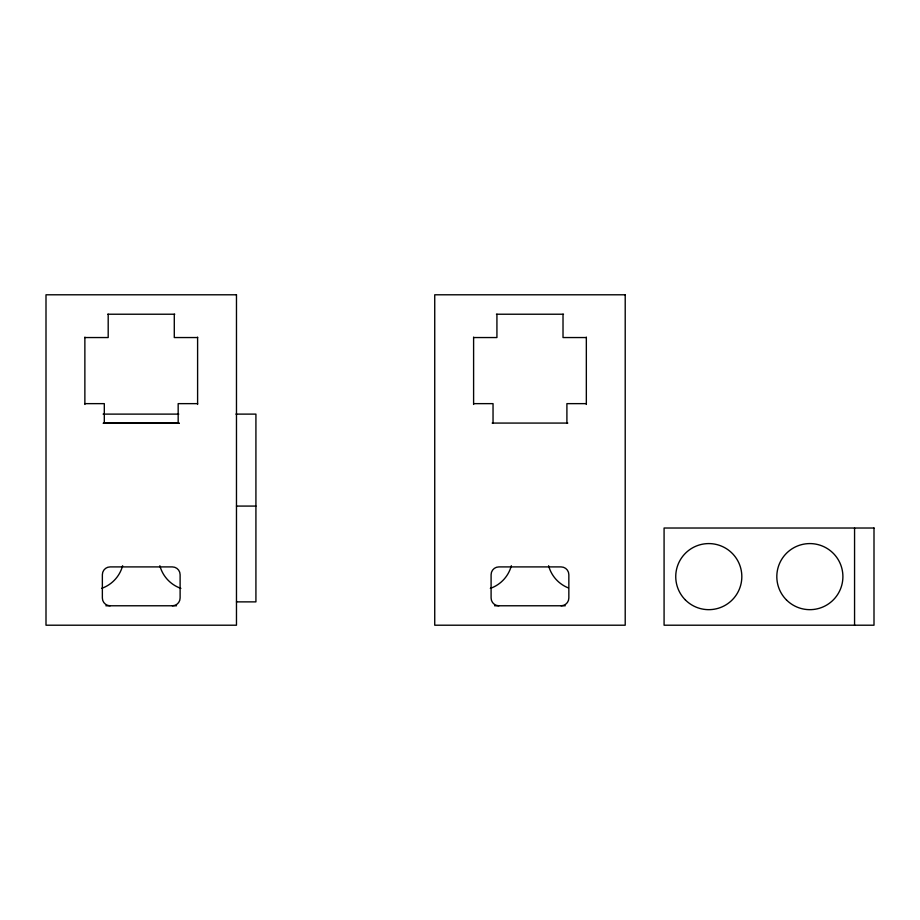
<?xml version="1.0" encoding="UTF-8"?>
<svg xmlns="http://www.w3.org/2000/svg" width="920" height="920" viewBox="0 0 920 920"><rect width="100%" height="100%" fill="white"/><g stroke="black" fill="none" stroke-linecap="round" stroke-linejoin="round"><path stroke-width="1.38" d="M107.709 314.226L174.777 314.226M496.432 314.226L563.511 314.226M84.87 337.548L108.192 337.548L108.192 314.226M197.605 337.548L174.282 337.548L174.282 314.226M473.604 337.548L496.926 337.548L496.926 314.226M586.339 337.548L563.017 337.548L563.017 314.226M84.87 403.638L104.305 403.638L104.305 423.073M197.605 403.638L178.169 403.638L178.169 423.073M473.604 403.638L493.039 403.638L493.039 423.073M586.339 403.638L566.904 403.638L566.904 423.073M103.12 414.115L178.802 414.115M235.922 414.115L255.921 414.115L255.921 601.875L236.474 601.875M103.419 423.073L179.055 423.073M492.154 423.073L567.789 423.073M103.281 423.315L179.193 423.315M236.474 506.08L255.921 506.08M105.869 605.774L176.525 605.774M494.592 605.774L565.259 605.774M854.565 528.022L854.565 625.209M586.339 337.145L586.339 404.455M473.604 337.145L473.604 404.455M197.605 337.145L197.605 404.455M84.87 337.145L84.87 404.455M498.87 605.774A7.774 7.774 0 0 1 491.096 598L491.096 574.678A7.774 7.774 0 0 1 498.87 566.904L561.073 566.904A7.774 7.774 0 0 1 568.847 574.678L568.847 598A7.774 7.774 0 0 1 561.073 605.774M568.433 587.938A33.039 33.039 0 0 1 548.596 565.731M511.347 565.731A33.039 33.039 0 0 1 490.337 588.374M110.135 605.774A7.774 7.774 0 0 1 102.361 598L102.361 574.678A7.774 7.774 0 0 1 110.135 566.904L172.339 566.904A7.774 7.774 0 0 1 180.113 574.678L180.113 598A7.774 7.774 0 0 1 172.339 605.774M180.872 588.374A33.039 33.039 0 0 1 159.861 565.731M122.624 565.731A33.039 33.039 0 0 1 101.614 588.374M236.474 294.791L46 294.791L46 625.209L236.474 625.209L236.474 294.791M625.209 294.791L434.734 294.791L434.734 625.209L625.209 625.209L625.209 294.791M874 528.022L664.079 528.022L664.079 625.209L874 625.209L874 528.022M786.496 599.99A33.039 33.039 0 0 0 841.777 585.166A33.039 33.039 0 0 0 801.308 544.709A33.039 33.039 0 0 0 786.496 599.99M685.423 599.99A33.039 33.039 0 0 0 740.703 585.166A33.039 33.039 0 0 0 700.235 544.709A33.039 33.039 0 0 0 685.423 599.99"/></g></svg>
